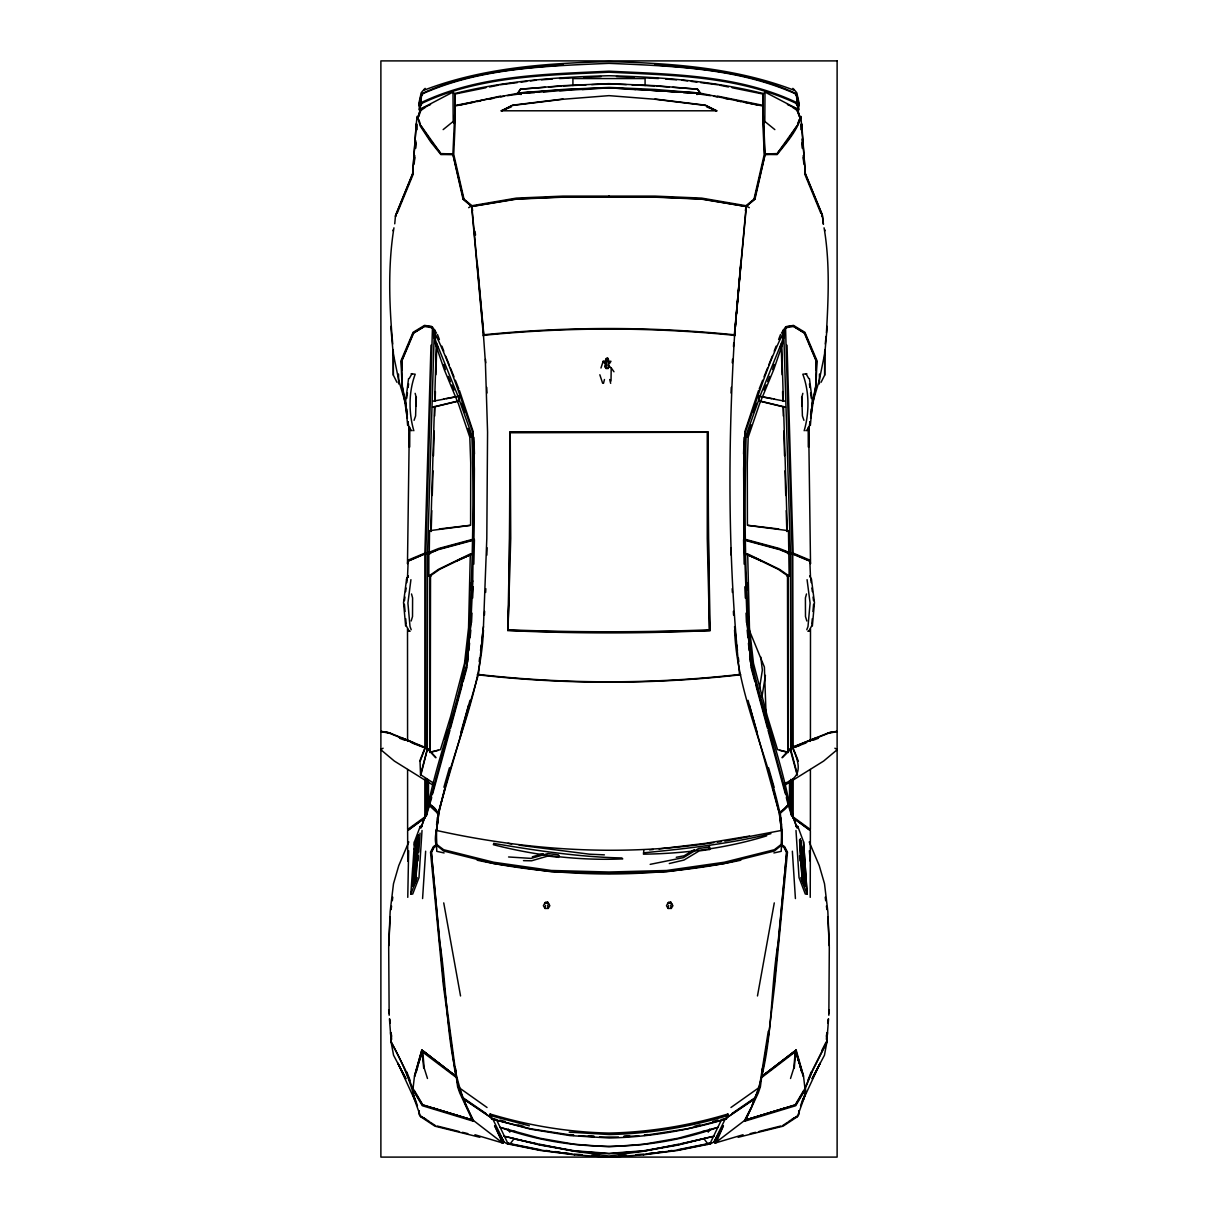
<?xml version="1.0" encoding="UTF-8"?>
<svg xmlns="http://www.w3.org/2000/svg" width="1218" height="1218" viewBox="0 0 1218 1218"><rect width="100%" height="100%" fill="white"/><g stroke="black" fill="none" stroke-linecap="round" stroke-linejoin="round"><path stroke-width="1.5" d="M393.368 351.56L393.338 375.129L396.946 382.3M431.035 576.053L428.843 576.053L428.858 553.505L437.429 549.683M430.517 576.084L430.243 750.425M707.78 467.651L707.932 431.964L510.068 431.948L509.672 538.447L507.784 630.543C575.201 633.68 642.815 633.68 710.216 630.543L708.343 538.447L707.932 431.964L708.815 592.511M810.412 769.532L810.396 829.504L793.162 816.958L793.162 779.002M810.427 741.412L810.488 628.793M810.518 577.667L809.833 561.178L793.162 554.251L790.528 554.19M427.229 779.337L427.153 805.935L425.813 816.197L425.813 780.433M427.305 748.948L427.579 552.424L434.293 331.387M428.447 804.946L428.508 780.601M429.756 752.526L430.03 576.053L439.744 569.293L471.503 553.946M409.568 427.046L409.476 447.31L409.476 431.279L408 422.007M472.569 210.577L471.975 205.72L463.997 199.143L453.735 154.382L455.151 123.322L454.938 93.481C505.272 80.967 557.068 77.054 608.772 75.729L609.228 75.729C660.932 77.038 712.728 80.967 763.062 93.481L762.955 111.066M765.117 153.955L777.114 153.59L787.361 140.679L797.531 125.21L800.378 117.461L796.07 108.311L764.995 92.066L764.813 121.45L763.701 123.657L765.117 153.955L754.475 199.28L746.147 206.497L734.271 335.711M824.83 349.627L824.677 375.129L821.054 382.3M483.439 630.056C480.943 693.118 452.061 750.745 439.089 811.858L436.546 830.174L436.531 845.414L433.928 847.043L431.355 852.113L439.652 942.61M763.153 111.782L764.645 154.473L777.16 154.579C786.173 142.963 796.587 131.59 800.987 117.278L799.876 117.902L797.942 110.031L796.405 94.837M810.229 897.346L810.381 830.585L793.314 817.902C788.411 792.583 788.046 811.843 778.911 811.858L748.035 700.335M819.47 374.048L819.364 383.914M473.863 539.681L474.365 468.945L473.132 433.38C460.267 397.51 449.275 360.163 431.431 326.5L424.549 325.373L413.13 332.286L400.996 360.695L402.062 385.832M707.201 1144.509L709.942 1143.26L707.445 1143.763M783.707 783.6C803.301 777.251 799.678 763.351 792.385 747.563L816.608 737.606M611.025 381.097L611.192 367.851L613.963 371.764M726.4 1117.911L754.658 1098.545L757.413 1092.851M435.907 779.17L429.238 804.459C446.701 812.071 432.07 831.148 436.09 844.82L443.656 851.032L493.686 863.532L551.343 871.768L609 873.321L666.657 871.768L724.314 863.532L774.359 851.032L781.91 844.82L782.093 830.371L780.19 812.284L778.911 811.858M409.309 429.208L407.482 563.63L408.182 560.097L424.869 553.139L427.488 553.109M418.733 103.941L419.647 106.545L422.372 103.119C480.257 75.851 546.014 75.303 608.772 72.197L609.228 72.197C671.986 75.303 737.743 75.851 795.628 103.119L798.369 106.545L799.267 103.941L796.755 92.69L794.943 90.558C735.976 67.721 671.91 63.214 609.259 61.631L608.741 61.631C546.09 63.214 482.024 67.706 423.057 90.558L421.245 92.69L418.733 103.941L419.647 106.545M415.658 860.867L416.8 840.846L418.505 838.608M470.574 590.167L470.742 582.646M472.736 581.108L474.244 468.823L472.98 433.121M473.832 564.162L474.426 539.665M486.85 555.149L487.017 547.719M415.993 404.65L416.145 399.062M424.869 553.139L430.989 345.196M425.813 748.461L425.828 553.155L432.481 327.048L434.324 329.819M434.659 400.92L436.349 343.111L437.856 347.495M435.146 400.905L435.42 391.557M435.907 374.748L436.668 348.576M523.481 860.639L531.535 860.806L547.933 856.026L558.438 857.335L558.499 854.884L547.993 853.559L531.048 858.401L508.576 856.97M429.269 552.957L429.528 530.683L469.889 525.46M430.7 530.683L434.491 406.553M431.172 531.535L431.796 510.646M432.253 495.467L433.014 470.818M433.471 455.699L434.217 431.126M434.689 416.008L434.978 406.553M459.323 397.601L459.232 400.707L432.512 407.162M509.017 598.175L507.784 630.543M509.2 592.511L510.068 431.948L510.22 467.651M710.216 630.543C643.18 632.386 575.292 633.116 507.982 630.254L510.738 538.447L510.22 432.253L707.78 432.253L510.738 432.755M743.559 454.025L744.107 437.353M434.872 330.017L434.308 337.477L457.313 394.495L471.868 435.13C474.061 497.325 472.63 559.641 469.722 621.789C467.834 688.459 437.475 749.938 426.3 814.933M810.594 418.292L815.664 386.761L816.517 361.274L804.885 333.397L793.497 326.47L786.508 327.642L786.006 326.789L793.451 325.373L804.87 332.286L817.004 360.695L815.938 385.832M410.908 892.17L410.831 894.027L412.704 894.058L418.977 877.63L422.022 830.463M434.308 337.477L434.582 330.2L436.531 333.123M815.74 369.861L816.09 360.817L804.215 332.788L792.872 325.906L786.006 326.789M731.028 393.018L731.272 387.37M388.694 945.731L390.156 911.566L393.49 883.735L398.758 865.633L408.791 841.942M420.956 94.471L420.56 105.707M472.858 581.077L470.848 622.657L466.722 665.957L449.792 728.547M471.533 622.55L471.975 613.141M472.66 598.068L473.163 586.771M606.031 368.475L606.397 360.513L607.767 358.244L609.183 366.74L608.132 368.475L606.031 368.475L604.965 366.74L605.696 359.371L607.767 358.244M483.729 335.711L471.853 206.497L463.54 199.28L452.898 153.955L454.847 111.782M824.921 230.841L824.967 229.974M390.156 916.667L388.694 947.071L389.151 1015.264M827.464 1032.62L826.733 1042.578L812.513 1070.805L804.672 1088.648L805.007 1089.973L795.704 1105.716L744.64 1121.215L744.685 1120.24L795.187 1104.893L803.895 1090.095M744.837 1120.271L714.996 1143.078L723.081 1125.813L713.961 1142.027L709.927 1143.976M414.059 849.113L414.455 841.821L420.21 826.413L422.204 826.383M429.543 803.697L438.221 812.68L478.446 674.3L483.455 626.6L486.804 538.447L487.565 432.223L485.403 362.553L483.439 334.813C566.949 326.439 651.067 326.439 734.576 334.813L734.576 335.346C727.694 448.133 727.846 561.848 739.554 674.3M435.481 337.295L435.161 343.111L444.235 369.541L458.47 403.919L469.798 437.186L470.711 462.81L470.605 525.247L439.348 528.947M484.429 615.09L484.627 611.314M485.632 592.45L485.83 588.69M826.398 1039.456L826.702 1033.991M416.8 840.846L414.759 882.806M416.16 860.898L417.195 843.48M421.595 94.837L420.058 110.031L418.124 117.902L417.119 116.41L416.221 124.343L412.643 173.93L395.622 215.205M415.429 148.337L415.886 140.907M416.586 129.778L416.267 123.886L412.689 173.504L395.348 216.18M417.485 855.615L418.459 839.841L415.749 847.804M415.231 875.498L415.932 864.552M417.454 855.158L416.069 876.701L412.4 886.293L415.171 848.946M418.84 852.067L420.058 833.127M422.585 898.549L425.645 851.215M415.551 148.459L415.917 142.887M416.754 129.869L417.119 124.297M418.261 842.384L415.658 881.71M418.094 860.852L418.444 855.615M390.552 1032.62L391.267 1042.578C401.849 1060.969 410.101 1080.488 415.216 1100.6L412.826 1094.008M738.991 286.017L746.421 205.872M414.348 845.125L414.455 841.821M416.13 845.109L417.622 838.669M412.689 868.206L413.998 849.098M412.658 867.764L410.831 894.027L417.195 877.645M413.313 886.004L416.023 849.113M413.587 884.04L416.16 848.976M419.296 1110.74L419.038 1114.348L420.652 1116.739L434.978 1126.193L479.862 1137.292M732.277 362.857L732.536 359.249M733.48 346.582L733.738 342.958M407.771 897.346L408.639 850.743M414.272 162.938L414.729 157.487M782.093 779.17L788.762 804.459L779.779 812.68L779.596 811.858L779.444 813.122L781.454 830.174L781.484 845.414L784.072 847.043L786.645 852.113L778.348 942.61M828.56 1018.857L826.794 1041.695L812.513 1070.15L805.037 1089.181L795.643 1104.802L744.655 1120.316L750.79 1108.228M828.849 1015.264L829.306 947.071L827.844 916.667M734.576 334.813L740.864 261.55M741.123 261.109L734.576 335.346C651.067 326.972 566.949 326.972 483.439 335.346M734.576 336.122L735.063 330.55M735.383 326.835L736.205 317.563M736.54 313.848L738.656 289.732M802.053 406.112L801.672 397.098M809.65 425.31L809.97 421.702M810.625 414.501L811.097 409.096M810.366 425.417L812.452 402.016L809.437 378.57M827.22 326.424L824.875 352.87L819.166 380.701M811.812 624.103L812.299 618.698M812.939 611.482L813.594 604.28M812.36 626.022L814.461 602.575L811.447 579.144L809.711 575.931M395.485 215.723L394.739 223.823M643.835 850.423L643.454 854.183C685.049 853.559 726.857 848.185 766.67 835.852M470.985 622.459L466.875 665.591L435.648 779.748M467.773 661.983L468.306 656.35M468.854 650.716L469.569 643.211M470.102 637.577L470.818 630.071M774.13 984.327L786.661 852.448L784.103 847.332L781.18 845.749L781.484 844.302M825.271 343.994L826.048 336.427M826.443 332.636C828.392 297.801 829.991 262.388 824.068 227.827M778.119 943.021C769.091 996.994 773.795 1055.869 751.567 1106.72M413.876 164.476L414.805 155.569M794.303 1068.064L795.689 1050.616L761.722 1076.56L760.397 1086.745L758.296 1092.881L745.431 1120.53M436.577 824.784L437.384 817.4M669.291 863.532L683.968 860.06L699.147 850.94L709.652 849.479L709.333 845.429M709.652 849.479L709.835 847.85M426.452 815.847L427.32 806.24M479.192 661.557L479.648 657.887M480.531 650.519L481.217 645.007M481.658 641.323L483.455 626.6M827.692 1022.922L828.164 1019.192M828.849 1013.589L829.306 1009.859M412.491 1088.633L413.328 1088.648L412.597 1093.109L414.348 1099.245L420.652 1116.739M436.546 830.174L438.83 812.482L445.255 787.437M408.563 378.57L405.548 402.001L407.649 425.432M406.721 398.286L407.421 392.881M408.121 387.476L408.578 383.868M416.328 397.098L415.947 406.112M404.483 600.672L404.955 597.064M405.64 591.659L406.112 588.05M406.812 582.646L407.269 579.052M410.923 579.661L407.908 603.077L410.009 626.509L411.212 629.721M745.644 210.714L746.132 206.969M391.115 909.572L391.587 906.04M392.303 900.726L392.775 897.179M467.21 1108.228L473.36 1120.316L422.357 1104.802L412.963 1089.181L414.501 1075.996L421.839 1050.038L456.278 1076.56L458.333 1086.623L466.448 1106.72M727.816 1115.521L727.892 1114.013C689.358 1125.599 649.483 1132.222 609.228 1133.075L608.772 1133.075C568.517 1132.222 528.642 1125.599 490.108 1114.013L491.6 1118.916L530.744 1129.223L569.872 1135.587L609.228 1137.993C649.011 1137.155 688.353 1130.365 726.4 1118.916L727.816 1115.521C689.312 1127.107 649.468 1133.714 609.228 1134.552L569.187 1132.146M795.811 826.383L797.805 826.413L803.545 841.821L803.941 849.113M805.037 1089.181L803.499 1075.996L796.176 1050.038L761.722 1076.56L769.258 1030.687L774.755 984.479L787.483 852.174L784.605 846.632L781.91 844.82M768.284 1031.235L759.362 1087.37L754.658 1098.545M791.563 815.847C783.265 764.493 763.336 715.073 752.328 664.13C744.335 588.127 744.228 511.453 746.132 435.13L760.687 394.495L783.692 337.477L783.418 330.2L781.469 333.123M759.484 688.474L762.361 670.144L760.793 657.065M810 422.007L808.524 431.279L808.524 447.31L808.432 427.046M761.874 1071.733L762.407 1068.475M761.95 696.848L765.437 675.381M826.459 1036.259L827.068 1032.605M774.283 902.888L757.474 995.959M826.946 1041.786L824.449 1055.214L812.056 1078.737L820.201 1063.086L802.784 1100.6L805.174 1094.008M418.916 109.757L419.845 104.611M420.469 101.17L421.413 96.024L423.057 93.588C481.171 67.736 546.197 66.092 608.772 63.351L609.228 63.351C671.803 66.092 736.829 67.751 794.958 93.588L796.587 96.024L797.531 101.17M393.947 227.827C387.75 266.148 389.288 305.459 392.729 343.994M518.031 93.101L520.482 89.173L563.218 85.671L608.772 83.631L654.782 85.671L697.518 89.173L700.259 93.01L609.228 87.894L517.757 93.01L520.482 89.173L545.253 87.3M745.02 433.121L743.756 468.823L744.259 539.635M544.994 902.964L547.658 902.142L549.836 905.69L548.222 908.43L544.994 908.43L545.557 905.537M668.058 902.964L670.737 902.142L672.915 905.69L671.285 908.43L668.058 908.43L668.636 905.537M603.504 383.335L604.463 379.514M811.782 405.35L815.664 386.761M744.64 1121.215L751.399 1107.619L754.658 1097.966L732.109 1113.435M438.221 812.68L439.089 811.858M749.329 207.669L746.421 206.116L754.947 199.204L765.041 154.823M745.431 210.577L746.04 205.72L754.003 199.143L764.265 154.382L762.849 123.322L763.062 93.481M443.9 787.239L449.472 767.721M802.845 393.338L801.825 397.357L802.403 415.932L803.926 420.317M426.635 814.964L431.705 797.516M432.634 793.923L449.975 730.161M434.293 783.6L420.545 774.648L427.472 748.735L389.562 733.266L381.112 731.622M460.297 736.251L469.965 700.335M396.124 216.012L396.368 215.144M420.865 775.059L427.472 748.735M450.477 728.334L462.094 685.414M463.053 681.836L466.936 667.525M468.58 705.1L460.998 731.942M806.499 593.958L805.403 597.947L805.479 616.536L806.834 620.997M431.355 852.113L434.019 846.921L436.531 845.414M738.138 1137.292L783.022 1126.193L797.348 1116.739L803.667 1099.245L805.403 1093.109L805.007 1089.973M803.971 1098.438L805.753 1092.211L805.509 1088.633M416.16 1072.145L417.698 1066.755M418.703 1063.223L422.661 1050.601L456.278 1076.56L457.603 1086.745L459.719 1092.881L472.569 1120.53M414.729 1076.484L422.311 1050.616M672.747 87.3L697.518 89.173L700.259 93.01M811.66 405.975L819.014 381.249M411.166 620.997L412.521 616.536L412.597 597.947L411.517 593.958M421.839 1050.038L414.501 1075.996M444.874 739.067L447.569 730.267M449.731 723.218L451.36 717.935M422.661 1050.601L424.169 1067.988L427.472 1078.478M790.528 1078.478L793.831 1067.988L795.339 1050.601M600.961 368.019L603.184 361.274L610.979 361.274L609.7 363.299M744.898 431.492L758.54 390.521M802.434 1101.239L804.139 1096.215M747.015 437.186L751.201 424.93M780.159 347.495L781.667 343.111L783.357 400.92M772.593 369.541L774.328 364.456M414.074 420.317L415.597 415.932L416.175 397.357L415.155 393.338M420.849 828.164L428.858 805.128L429.924 804.733M418.398 835.122L415.962 842.08L417.835 836.903M421.58 826.535L429.223 804.991L423.894 819.455M800.378 117.461L800.226 116.913M800.424 838.593L803.241 882.806M800.561 1105.7L803.104 1098.621L803.667 1099.245M753.074 412.065L756.241 403.28M418.688 116.441L420.88 110.442L425.645 107.169M797.562 124.206L799.297 119.501M804.169 430.746C809.391 412.719 809.422 391.846 802.814 374.215L806.864 373.759M774.206 351.18L776.094 346.186M778.606 339.548L780.494 334.569M806.788 629.721L808.006 626.509L810.092 603.077L807.077 579.661M441.342 154.168L453.355 154.473L440.855 154.579L430.563 141.684L420.301 126.093L417.637 117.461L420.393 110.199L421.93 108.311L453.005 92.066L454.695 94.106L485.906 87.726M414.211 884.131L416.267 878.894M807.96 1080.275L811.234 1071.916M419.647 761.28L425.158 747.395M759.24 388.816L762.666 380.229M764.036 376.804L767.462 368.217M768.832 364.791L772.258 356.204M397.068 213.424L413.359 173.824M764.645 154.473L776.46 153.955M764.051 390.171L766.183 385.01M767.614 381.584L769.746 376.423M726.4 1117.606L727.892 1114.013M474.929 1134.734L503.004 1143.078L494.934 1125.813L504.039 1142.027L507.556 1144.052L508.073 1143.26L540.411 1149.762M797.44 105.707L797.044 94.471M723.446 1125.782L716.123 1142.712M558.438 857.335L559.169 855.812M408.35 830.037L422.6 819.668M708.206 1132.161L709.744 1129.071M563.02 99.039L512.58 105.174L501.283 110.792L716.717 110.792L705.42 105.174L654.979 99.039M821.922 1050.358L826.093 1042.075M408.289 575.931L406.568 579.159L408.289 575.931L406.568 579.159L403.539 602.575L405.64 626.006M808.782 426.939L807.062 430.182L808.006 430.289L805.829 430.654M811.66 625.9L809.056 630.772L810.016 630.878L807.839 631.229M713.961 1142.027L725.395 1118.687L754.414 1099.123M409.278 378.463L412.004 373.652M431.431 326.5L431.507 327.642L424.519 326.47L413.115 333.397L401.498 361.274L402.351 386.761L407.406 418.292M671.285 908.43L670.737 905.537L671.788 903.847L668.636 902.142L666.459 905.69L668.058 908.43M604.965 366.74L606.031 365.004M548.222 908.43L547.658 905.537L548.709 903.847L545.557 902.142L543.38 905.69L544.994 908.43M786.569 326.515C768.725 360.178 757.733 397.51 744.868 433.38L743.635 468.945L744.137 539.681L747.152 622.657L751.278 665.957L768.208 728.547M798.369 106.545L799.267 103.941M799.876 117.902L800.881 116.41L805.357 173.93L822.378 215.205L823.398 224.279L822.257 214.764L805.311 173.504L801.749 123.886L801.414 129.778M796.983 125.774L777.784 152.737M783.676 329.819L785.519 327.048L792.172 553.155L792.187 748.461M792.568 817.826L793.162 816.958M797.348 1116.739L798.962 1114.348L798.703 1110.74M412.963 1089.181L405.503 1070.15L391.206 1041.695L389.44 1018.857M782.154 757.809L792.385 747.563L828.438 733.266L836.903 731.622M786.98 576.053L789.157 576.053L788.472 530.683L748.126 525.46M537.351 1143.763L513.92 1138.921L510.053 1143.991L507.799 1143.885M782.276 757.215L790.223 748.72M764.995 92.066L763.305 94.106L732.094 87.726M517.757 93.01L563.264 89.432L609.228 87.407L654.736 89.432L699.969 93.101M414.348 1099.245L414.912 1098.621L417.439 1105.7M786.31 797.516L788.229 805.037L788.457 803.697M423.59 89.828L425.158 88.366M779.962 813.609L789.142 805.128L797.166 828.164M804.55 885.806L805.494 885.79L802.829 848.946M800.546 855.158L801.931 876.701L805.494 885.79M491.6 1118.916L530.941 1128.858L573.678 1135.435M836.629 750.166L823.612 761.083L785.214 784.986M443.154 129.61L453.203 121.45L453.005 92.066M414.729 881.847L414.257 882.776M781.18 844.455L774.359 849.722L724.314 862.237L666.657 870.474L609 872.012L551.343 870.474L493.686 862.237L443.656 849.722L436.531 844.302M762.453 1075.829L796.176 1050.038M762.27 1077.047L795.628 1051.53L803.286 1076.484M792.476 747.091L790.71 748.248M424.686 817.902L407.619 830.585L407.771 861.233M730.952 1107.497L759.362 1087.37M428.843 576.053L438.556 569.293L470.315 553.946L468.549 627.772L464.515 663.308L450.721 716.169L440.459 749.649L430.289 752.085M424.838 779.002L424.838 816.958L407.619 829.504L407.588 769.532M436.09 844.82L433.395 846.632L430.517 852.174L443.245 984.479L455.547 1075.829M788.29 1121.778L794.303 1117.835M782.687 1125.554L787.376 1122.478M792.065 1119.403L796.755 1116.327L795.811 1116.845M544.507 903.847L547.658 902.142L548.222 902.964M667.571 903.847L670.737 902.142L671.285 902.964M694.412 849.57L684.151 855.797L676.264 857.289M380.884 749.542L383.107 748.217M680.664 1143.763L705.131 1138.343M468.671 207.669L471.579 205.872M501.405 111.036L512.58 105.448L563.005 99.267L609 95.643L654.995 99.267L705.42 105.448L716.595 111.036M417.637 117.461L417.409 118.207M426.239 553.688L428.584 552.942M471.229 554.388L456.643 560.889L470.924 554.632M421.93 108.311L430.548 104.565M425.813 554.251L430.517 553.505M836.507 731.348L828.819 732.734L793.512 746.741M425.828 553.155L428.584 552.424M408.883 560.63L425.249 553.672L408.167 561.178L407.482 577.667M746.147 206.497L701.675 199.173L654.995 197.179L563.005 197.179L516.341 199.173L471.853 206.497M696.924 94.532L700.289 93.177L763.199 106.088M428.873 552.409L438.678 548.481L473.817 539.041M428.858 553.505L438.647 549.562L473.802 540.122M501.283 110.792L511.195 106.986M795.11 747.106L799.952 745.264M794.197 747.426L806.072 742.934M813.106 740.27L818.389 738.26M827.418 733.327L832.29 731.759M792.857 88.366L794.425 89.828M744.655 1120.316L784.849 1108.06M743.071 1134.734L714.996 1143.078M463.997 199.143L463.053 199.204L452.959 154.823M532.342 856.802L543.274 853.62M439.059 549.029L470.696 540.457M436.82 844.455L436.82 845.749L433.897 847.332L431.355 852.448L443.87 984.327L456.278 1076.56L422.372 1050.403M716.641 1127.761C647.215 1152.411 570.8 1152.411 501.359 1127.761M717.813 1127.366L678.228 1138.221L643.515 1144.265L609 1146.854L574.485 1144.265L539.772 1138.221L500.187 1127.366M694.519 1126.315L699.954 1124.884M712.652 1121.534L718.087 1120.103M431.461 752.085L438.297 750.318M433.471 407.162L458.41 401.118M711.571 1136.79L677.787 1145.103L643.393 1151.162L609 1153.781L574.622 1151.162L540.213 1145.103L506.429 1136.79M750.212 1133.638L755.556 1132.314M759.119 1131.446L780.905 1125.995M714.418 1135.998L678.167 1144.722L643.591 1150.766L609 1153.385L574.424 1150.766L539.833 1144.722L503.582 1135.998M724.999 1118.657L721.635 1119.464L710.551 1142.545L707.947 1143.991L678.167 1150.036L643.591 1154.466M749.557 836.05L705.572 843.328L658.984 848.946M797.805 826.413L795.735 826.459M770.918 833.675C729.156 843.876 686.297 848.672 643.576 852.828M740.833 860.212C654.355 878.543 563.645 878.543 477.167 860.212M773.872 852.95L781.21 851.336L782.032 830.326L724.786 841.166M489.575 86.98L498.756 85.108M500.583 96.085L454.801 106.088M432.694 401.255L444.448 399.062M650.184 864.354L683.45 857.624L698.63 848.504L709.15 847.043M678.852 1144.128L643.926 1151.193L609 1156.034L574.089 1151.193L539.148 1144.128M459.11 105.22L473.574 102.297M477.197 101.566L480.805 100.835M489.849 99.023L493.473 98.293M677.589 1149.762L709.942 1143.26L710.444 1144.052L709.942 1143.26M677.787 1150.416L710.201 1143.885L707.947 1143.991L704.08 1138.921M443.489 399.062L459.369 396.033M446.214 398.728L456.796 396.718M414.12 1090.095L422.813 1104.893L473.315 1120.24L473.36 1121.215L422.311 1105.716L412.993 1089.973M471.975 205.72L516.341 198.108L563.005 196.113L654.995 196.113L701.675 198.108L746.04 205.72M483.439 336.122L471.61 206.421L516.341 198.884L563.005 196.89L654.995 196.89L701.675 198.884L746.451 206.573M700.411 93.344L609 87.757L563.218 89.812L517.589 93.344L455.014 105.494L454.938 93.481M500.705 96.831L504.1 96.252M507.51 95.674L521.471 93.649M754.947 199.204L754.003 199.143M508.073 1143.976L540.213 1150.416M702.36 1131.598L709.592 1130.563M648.707 1153.476L654.127 1152.776M657.735 1152.319L663.14 1151.619M668.56 1150.919L672.169 1150.462M643.393 1154.847L677.573 1150.462M500.583 84.727L517.376 82.58M521.106 82.108L526.709 81.393M530.439 80.921L536.027 80.205M713.702 842.628C621.378 856.711 526.907 850.545 435.968 830.326L436.79 851.336L444.128 852.95M717.402 842.171L721.102 841.729M429.771 805.037L428.858 805.128L438.054 813.609M739.265 674.498C652.818 684.257 565.182 684.257 478.735 674.498M740.711 674.742C653.305 684.683 564.695 684.683 477.304 674.742M649.514 849.86L653.305 849.494M548.846 87.026L561.422 86.052M527.089 93.207L534.58 92.629M543.533 91.944L552.5 91.243M559.671 90.68L570.846 90.071M563.158 64.965C515.534 68.315 466.692 73.217 422.783 93.177L420.91 95.75L418.992 105.555L422.296 102.084C480.242 74.892 545.999 74.283 608.772 71.192L609.228 71.192C672.001 74.283 737.758 74.892 795.704 102.084L799.008 105.555L797.105 95.75L795.232 93.177C751.323 73.217 702.481 68.315 654.858 64.965M541.462 79.825L552.317 79.063M559.564 78.561L572.673 77.876M618.668 1155.775L626.25 1155.288M635.72 1154.664L643.287 1154.177M643.271 1154.862L609 1157.1L574.729 1154.862M624.058 1136.09L629.615 1135.739M644.429 1134.811L648.128 1134.582M618.439 1137.033L599.561 1137.033M623.997 1136.698L638.78 1135.77M644.337 1135.435L687.074 1128.858L726.4 1118.916M584.092 77.373L601.205 76.597M563.218 85.915L585.995 84.895M591.689 84.636L608.772 83.875L626.311 84.636M582.234 89.553L589.816 89.219M708.998 598.175L709.485 629.813C642.525 632.416 575.475 632.416 508.515 629.813M427.472 554.19L424.838 554.251L424.838 746.725M422.281 826.459L420.21 826.413M789.416 552.424L792.172 553.155M429.528 530.683L431.705 530.683M786.295 530.683L788.472 530.683M787.483 553.505L792.187 554.251M420.469 125.21L430.639 140.679L440.886 153.59L452.898 153.955M789.431 552.942L791.776 553.688M790.512 553.109L793.146 553.139L809.818 560.097L810.518 563.63L808.691 429.208M412.506 885.79L413.45 885.806M616.491 76.582L633.923 77.373M645.327 77.876L658.451 78.561M632.005 84.895L654.782 85.915M628.183 89.219L635.781 89.553M647.154 90.071L658.329 90.68M604.387 854.853L589.527 854.199L519.188 845.216M569.872 1134.582L573.571 1134.811M588.401 1135.739L593.942 1136.09M579.22 1135.77L594.019 1136.698M427.29 748.248L389.79 732.947L381.493 731.348M574.713 1154.177L582.295 1154.664M591.765 1155.288L599.332 1155.775M697.138 331.814L697.944 331.859M665.683 79.063L676.538 79.825M656.578 86.052L669.154 87.026M667.297 91.38L674.467 91.944M683.435 92.629L690.91 93.207M696.529 93.649L710.49 95.674M412.171 430.654L409.994 430.289L410.953 430.182L409.218 426.939M410.161 631.229L407.984 630.878L408.944 630.772L406.34 625.9M788.229 805.037L789.142 805.128L794.121 819.455M681.973 80.205L687.561 80.921M691.291 81.393L696.894 82.108M700.624 82.58L717.417 84.727M431.994 326.789L425.143 325.906L413.785 332.788L401.91 360.817L402.26 369.861M778.667 528.947L747.41 525.247L747.289 462.81L748.202 437.186L759.545 403.919L773.765 369.541L782.839 343.111L782.535 337.295M545.831 1150.462L549.44 1150.919M554.86 1151.619L560.28 1152.319M563.888 1152.776L569.308 1153.476M574.424 1154.466L539.833 1150.036L510.053 1143.991L507.449 1142.545L496.365 1119.464L493.001 1118.657M540.427 1150.462L574.622 1154.847M508.408 1130.563L515.64 1131.598M411.136 373.759L415.201 374.215C408.593 391.846 408.609 412.719 413.831 430.746M507.982 843.328L511.712 843.967M713.9 96.252L717.311 96.831M758.631 396.033L774.511 399.062M761.22 396.718L771.801 398.728M724.543 98.293L728.151 99.023M737.194 100.835L740.803 101.566M744.426 102.297L758.89 105.22M773.567 399.062L785.305 401.255M719.244 85.108L728.425 86.98M717.417 96.085L763.001 105.357M759.59 401.118L784.544 407.162M437.11 1125.995L458.897 1131.446M462.459 1132.314L467.803 1133.638M785.503 407.162L758.768 400.707L758.677 397.601M744.183 539.041L779.337 548.481L789.127 552.409M747.304 540.457L778.941 549.029M744.213 540.122L779.353 549.562L789.157 553.505M779.703 750.318L786.539 752.085M490.184 1115.521L529.373 1125.797M787.711 752.085L777.541 749.649L767.294 716.169L753.485 663.308L749.451 627.772L747.685 553.946L779.444 569.293L789.157 576.053M499.913 1120.103L505.363 1121.534M518.046 1124.884L523.481 1126.315M433.151 1108.06L473.36 1120.316M385.71 731.759L390.582 733.327M473.163 1120.271L502.592 1142.941L494.569 1125.782M501.877 1142.712L503.004 1143.078M399.611 738.26L404.894 740.27M411.943 742.934L423.803 747.426M706.821 106.986L716.717 110.792M606.397 358.244L608.452 359.371L608.132 368.475M517.711 93.177L521.076 94.532M780.571 549.683L788.731 552.957M809.117 560.63L792.766 553.672L793.162 746.725M401.392 737.606L413.389 742.63M787.452 104.565L796.07 108.311M746.497 553.946L778.256 569.293L787.985 576.053L788.244 752.526M747.091 554.632L761.372 560.889L746.786 554.388M792.37 107.169L797.135 110.442L799.328 116.441M422.189 1116.845L421.245 1116.327L425.935 1119.403M512.869 1138.343L513.92 1138.921M610.736 367.608L608.132 365.004M834.893 748.217L837.116 749.542M781.484 845.414L783.981 846.921L786.645 852.113M795.4 819.668L809.65 830.037M432.801 784.986L394.388 761.083L381.371 750.166M430.639 1122.478L435.328 1125.554M423.697 1117.835L429.71 1121.778M485.906 1113.435L463.342 1097.966L463.586 1099.123L492.605 1118.687L504.039 1142.027M439.881 943.021C447.95 994.421 445.666 1049.307 463.342 1098.545L491.6 1117.911M458.638 1087.37L487.048 1107.497M455.73 1077.047L421.976 1051.56L423.697 1068.064M803.271 881.847L803.789 882.654M604.463 363.299L603.184 361.274M463.053 199.204L471.61 206.421M764.813 121.45L774.846 129.61M427.777 748.72L435.724 757.215M427.822 749.222L435.846 757.809M483.835 334.767L477.136 261.55M440.216 152.737L421.017 125.774M783.692 337.477L783.128 330.017M424.838 816.958L425.432 817.826M805.996 373.652L808.722 378.463M453.203 121.45L454.314 123.657M508.271 1129.071L509.809 1132.161M473.36 1121.215L463.586 1099.123M414.029 1098.438L397.799 1063.086L405.944 1078.737L393.551 1055.214L391.069 1041.786M460.709 1093.064L458.333 1086.623M609.7 379.514L610.66 383.335M809.224 841.942L819.257 865.633L824.51 883.735L827.844 911.566L829.306 945.731M490.108 1114.013L491.6 1117.606M448.254 376.423L450.386 381.584M451.817 385.01L453.949 390.171M804.641 173.824L820.932 213.424M748.278 627.772L764.386 667.007L766.046 714.281M445.742 356.204L449.168 364.791M450.538 368.217L453.979 376.804M455.349 380.229L458.775 388.816M792.857 747.395L798.369 761.28M805.418 885.867L801.87 876.579M801.733 878.894L803.789 884.131M406.766 1071.916L410.04 1080.275M437.506 334.569L439.394 339.548M441.906 346.186L443.794 351.18M418.718 119.501L420.438 124.206M793.314 817.902L796.435 826.535M461.759 403.28L464.926 412.065M417.774 116.913L418.124 117.902M443.672 364.456L445.407 369.541M468.001 428.431L470.985 437.186M802.251 847.804L799.541 839.841L800.53 855.615M413.861 1096.215L415.566 1101.239M459.46 390.521L473.117 431.492M599.835 374.763L602.621 383.198M795.628 1050.403L803.499 1075.996M757.002 731.942L749.42 705.1M768.528 767.721L774.1 787.239M788.168 804.702L791.365 814.964M766.655 717.935L768.269 723.218M770.431 730.267L773.125 739.067M398.986 381.249L406.34 405.975M795.689 1050.616L799.282 1063.177M795.719 1050.723L799.297 1063.223M782.352 779.748L751.125 665.591L747.015 622.459M768.025 730.161L785.366 793.923M821.648 215.144L821.876 216.012M751.08 667.525L754.947 681.836M755.906 685.414L767.523 728.334M790.178 749.222L797.135 775.059M790.528 748.735L797.455 774.648M779.779 812.68C766.533 751.293 737.088 693.468 734.576 630.056M772.745 787.437L779.17 812.482L781.454 830.174M402.351 386.761L406.218 405.35M425.524 747.091L420.027 761.646L420.545 774.648M398.834 380.701L393.125 352.87L390.78 326.424M800.82 877.645L807.092 894.088L804.017 849.098M798.155 104.611L799.099 109.757M460.541 995.959L443.733 902.888M390.948 1032.605L391.557 1036.259M455.608 1068.475L456.126 1071.733M825.225 897.179L825.697 900.726M826.413 906.04L826.9 909.572M471.868 206.969L472.356 210.714M475.035 231.298L475.522 235.044M809.422 383.868L809.894 387.476M810.579 392.881L811.279 398.286M810.731 579.052L811.203 582.646M811.904 588.05L812.36 591.659M813.061 597.064L813.517 600.672M388.694 1009.859L389.151 1013.589M389.836 1019.192L390.308 1022.922M734.561 626.6L736.342 641.323M736.799 645.007L737.469 650.519M738.367 657.887L738.808 661.557M790.695 806.24L791.7 814.933M780.616 817.4L781.423 824.784M803.195 155.569L804.124 164.476M747.182 630.071L747.898 637.577M748.446 643.211L749.161 650.716M749.694 656.35L750.242 661.983M406.903 409.096L407.391 414.501M408.03 421.702L408.35 425.31M404.406 604.28L405.061 611.482M405.701 618.698L406.188 624.103M803.271 157.487L803.728 162.938M809.361 850.743L810.229 861.233M485.464 359.249L485.738 362.857M801.977 849.113L804.687 886.004M801.84 848.976L804.413 884.04M799.739 842.384L802.342 881.71M800.881 124.297L801.246 129.869M802.083 142.887L802.449 148.459M802.068 864.552L802.769 875.498M799.571 855.615L799.906 860.852M795.993 830.463L799.038 877.63L805.311 894.058L807.169 894.027L803.545 841.821M792.355 851.215L795.415 898.549M801.992 139.05L802.571 148.337M800.805 843.48L801.84 860.898M802.342 860.867L801.2 840.846M393.033 229.974L393.079 230.841M391.298 1033.991L391.602 1039.456M732.185 588.69L732.383 592.45M733.388 611.314L733.586 615.09M398.636 383.914L398.53 374.048M393.338 375.129L393.17 349.627M744.837 586.771L745.355 598.068M746.04 613.141L746.467 622.55M486.743 387.37L486.972 393.018M473.893 437.353L474.441 454.025M783.524 406.553L787.3 530.683M783.022 406.553L783.311 416.008M783.783 431.126L784.529 455.699M785.001 470.818L785.747 495.467M786.204 510.646L786.843 531.535M709.485 629.813L707.262 538.447L707.262 432.755M787.026 345.196L793.146 553.139M781.332 348.576L782.093 374.748M782.58 391.557L782.854 400.905M801.855 399.062L802.007 404.65M783.707 331.387L790.421 552.424L790.695 748.948M743.574 539.665L744.168 564.162M730.983 547.719L731.165 555.149M747.258 582.646L747.426 590.167M454.771 100.79L455.045 111.066M824.677 375.129L824.632 351.56M790.771 779.337L790.847 805.935L792.187 816.197L792.187 780.433M789.492 780.601L789.568 804.946M787.757 750.425L787.498 576.084M407.512 628.793L407.573 741.412M645.083 85.595L645.083 78.561L572.917 78.561L572.917 85.595M609.228 196.113L609.228 197.179M608.772 196.113L608.772 197.179M415.551 842.719L415.445 845.429L418.474 834.787L415.551 842.719M493.808 843.419L493.366 844.698C535.509 855.523 579.205 860.821 622.718 858.888L621.85 857.959C578.839 857.046 536.164 850.59 493.808 843.419M434.628 337.036L434.126 337.645L434.628 337.036M607.082 358.503L605.696 359.371L607.767 360.513L607.082 358.503M837.116 60.9L380.884 60.9L380.884 1157.1L837.116 1157.1L837.116 60.9M783.372 337.036L783.874 337.645L783.372 337.036M801.84 1072.145L800.302 1066.755L801.855 1072.145"/></g></svg>
